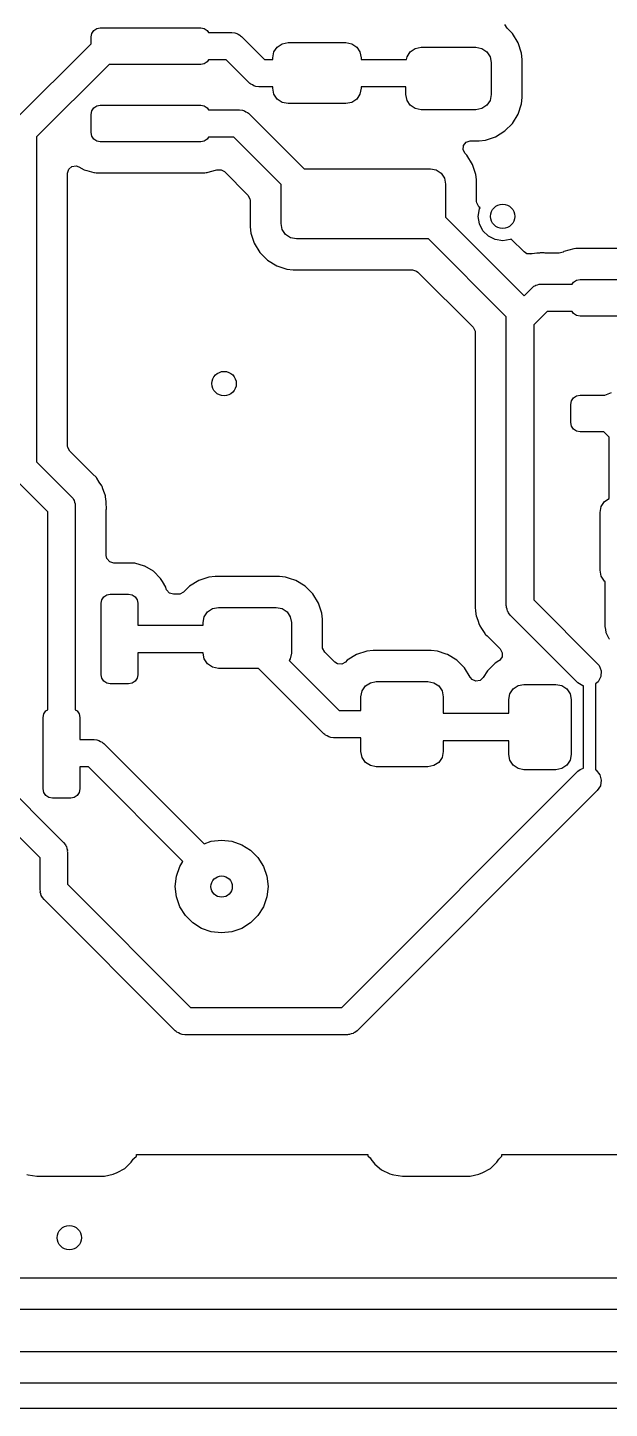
# Model space of a CAD drawing. Extents: x 0.22 to 2.57, y 0.23 to 1.78.
# Drawn here: x 1.373 to 1.749, y 0.23 to 1.122 of the extents above; entities that cross this region are included whole.
import ezdxf

# ---------------------------------------------------------------- set-up
doc = ezdxf.new("R2010")
doc.units = 0
doc.header["$MEASUREMENT"] = 0
doc.layers.add('BLACK', color=7, linetype='CONTINUOUS')

msp = doc.modelspace()

# ---------------------------------------------------------------- linework, layer by layer
at = {"layer": 'BLACK', "linetype": 'CONTINUOUS'}
for p, q in [((1.41406, 1.11591), (1.4145, 1.11817)), ((1.41406, 1.11158), (1.41406, 1.11591)), ((1.4145, 1.11817), (1.41578, 1.12008)), ((1.41578, 1.12008), (1.4177, 1.12136)), ((1.4177, 1.12136), (1.41996, 1.12181)), ((1.41996, 1.12181), (1.48492, 1.12181)), ((1.48492, 1.12181), (1.48718, 1.12136)), ((1.48718, 1.12136), (1.4891, 1.12008)), ((1.4891, 1.12008), (1.48991, 1.11886)), ((1.48991, 1.11886), (1.505, 1.11886)), ((1.505, 1.11886), (1.50684, 1.11866)), ((1.50684, 1.11866), (1.50748, 1.11838)), ((1.50748, 1.11838), (1.50817, 1.11827)), ((1.50817, 1.11827), (1.50915, 1.11764)), ((1.50915, 1.11764), (1.51021, 1.11717)), ((1.51021, 1.11717), (1.51068, 1.11665)), ((1.51068, 1.11665), (1.51126, 1.11626)), ((1.51126, 1.11626), (1.52607, 1.10146)), ((1.68281, 1.12155), (1.68149, 1.12396)), ((1.6863, 1.11806), (1.68281, 1.12155)), ((1.68997, 1.11212), (1.6863, 1.11806)), ((1.36374, 1.06126), (1.41406, 1.11158)), ((1.53221, 1.10621), (1.53434, 1.1094)), ((1.53434, 1.1094), (1.53753, 1.11153)), ((1.53753, 1.11153), (1.5413, 1.11228)), ((1.5413, 1.11228), (1.5787, 1.11228)), ((1.5787, 1.11228), (1.58247, 1.11153)), ((1.58247, 1.11153), (1.58566, 1.1094)), ((1.58566, 1.1094), (1.58779, 1.10621)), ((1.62032, 1.10637), (1.62352, 1.1085)), ((1.62352, 1.1085), (1.62728, 1.10925)), ((1.62728, 1.10925), (1.66272, 1.10925)), ((1.66272, 1.10925), (1.66648, 1.1085)), ((1.66648, 1.1085), (1.66968, 1.10637)), ((1.69216, 1.10549), (1.68997, 1.11212)), ((1.42572, 1.09819), (1.37886, 1.05133)), ((1.48492, 1.09819), (1.42572, 1.09819)), ((1.48718, 1.09864), (1.48492, 1.09819)), ((1.4891, 1.09992), (1.48718, 1.09864)), ((1.48991, 1.10114), (1.4891, 1.09992)), ((1.50133, 1.10114), (1.48991, 1.10114)), ((1.51614, 1.08633), (1.50133, 1.10114)), ((1.52607, 1.10146), (1.53146, 1.10146)), ((1.53146, 1.10244), (1.53221, 1.10621)), ((1.53146, 1.10146), (1.53146, 1.10244)), ((1.58779, 1.10621), (1.58854, 1.10244)), ((1.58854, 1.10244), (1.58854, 1.10146)), ((1.58854, 1.10146), (1.61785, 1.10146)), ((1.61785, 1.10146), (1.61819, 1.10318)), ((1.61819, 1.10318), (1.62032, 1.10637)), ((1.66968, 1.10637), (1.67181, 1.10318)), ((1.67181, 1.10318), (1.67256, 1.09941)), ((1.67256, 1.09941), (1.67256, 1.07874)), ((1.69258, 1.1014), (1.69216, 1.10549)), ((1.69258, 1.07675), (1.69258, 1.1014)), ((1.51673, 1.08595), (1.51614, 1.08633)), ((1.51719, 1.08543), (1.51673, 1.08595)), ((1.51825, 1.08496), (1.51719, 1.08543)), ((1.51923, 1.08433), (1.51825, 1.08496)), ((1.51992, 1.08422), (1.51923, 1.08433)), ((1.52056, 1.08393), (1.51992, 1.08422)), ((1.5224, 1.08374), (1.52056, 1.08393)), ((1.53146, 1.08374), (1.5224, 1.08374)), ((1.53146, 1.08276), (1.53146, 1.08374)), ((1.53221, 1.07899), (1.53146, 1.08276)), ((1.58854, 1.08276), (1.58779, 1.07899)), ((1.61744, 1.08374), (1.58854, 1.08374)), ((1.58854, 1.08374), (1.58854, 1.08276)), ((1.61744, 1.07874), (1.61744, 1.08374)), ((1.41578, 1.07008), (1.4177, 1.07136)), ((1.4177, 1.07136), (1.41996, 1.07181)), ((1.41996, 1.07181), (1.48492, 1.07181)), ((1.48492, 1.07181), (1.48718, 1.07136)), ((1.48718, 1.07136), (1.4891, 1.07008)), ((1.53434, 1.0758), (1.53221, 1.07899)), ((1.53753, 1.07366), (1.53434, 1.0758)), ((1.5413, 1.07291), (1.53753, 1.07366)), ((1.5787, 1.07291), (1.5413, 1.07291)), ((1.58247, 1.07366), (1.5787, 1.07291)), ((1.58566, 1.0758), (1.58247, 1.07366)), ((1.58779, 1.07899), (1.58566, 1.0758)), ((1.61819, 1.07497), (1.61744, 1.07874)), ((1.62032, 1.07178), (1.61819, 1.07497)), ((1.62352, 1.06965), (1.62032, 1.07178)), ((1.66968, 1.07178), (1.66648, 1.06965)), ((1.67181, 1.07497), (1.66968, 1.07178)), ((1.67256, 1.07874), (1.67181, 1.07497)), ((1.68997, 1.06603), (1.69216, 1.07266)), ((1.69216, 1.07266), (1.69258, 1.07675)), ((1.41406, 1.06591), (1.4145, 1.06817)), ((1.41406, 1.05409), (1.41406, 1.06591)), ((1.4145, 1.06817), (1.41578, 1.07008)), ((1.4891, 1.07008), (1.48991, 1.06886)), ((1.48991, 1.06886), (1.51, 1.06886)), ((1.51, 1.06886), (1.51184, 1.06866)), ((1.51184, 1.06866), (1.51248, 1.06838)), ((1.51248, 1.06838), (1.51317, 1.06827)), ((1.51317, 1.06827), (1.51415, 1.06764)), ((1.51415, 1.06764), (1.51521, 1.06717)), ((1.51521, 1.06717), (1.51568, 1.06665)), ((1.51568, 1.06665), (1.51626, 1.06626)), ((1.51626, 1.06626), (1.55182, 1.03071)), ((1.62728, 1.0689), (1.62352, 1.06965)), ((1.66272, 1.0689), (1.62728, 1.0689)), ((1.66648, 1.06965), (1.66272, 1.0689)), ((1.6863, 1.06009), (1.68997, 1.06603)), ((1.4145, 1.05183), (1.41406, 1.05409)), ((1.67542, 1.05149), (1.68136, 1.05516)), ((1.68136, 1.05516), (1.6863, 1.06009)), ((1.37886, 1.05133), (1.37886, 0.841448)), ((1.41578, 1.04992), (1.4145, 1.05183)), ((1.4177, 1.04864), (1.41578, 1.04992)), ((1.41996, 1.04819), (1.4177, 1.04864)), ((1.48492, 1.04819), (1.41996, 1.04819)), ((1.48718, 1.04864), (1.48492, 1.04819)), ((1.4891, 1.04992), (1.48718, 1.04864)), ((1.48991, 1.05114), (1.4891, 1.04992)), ((1.50633, 1.05114), (1.48991, 1.05114)), ((1.53685, 1.02062), (1.50633, 1.05114)), ((1.65454, 1.04296), (1.65474, 1.0457)), ((1.65474, 1.0457), (1.65639, 1.0479)), ((1.65639, 1.0479), (1.65896, 1.04887)), ((1.65896, 1.04887), (1.65931, 1.04888)), ((1.65931, 1.04888), (1.66471, 1.04888)), ((1.66471, 1.04888), (1.6688, 1.0493)), ((1.66471, 1.04888), (1.66471, 1.04888)), ((1.6688, 1.0493), (1.67542, 1.05149)), ((1.65586, 1.04054), (1.65454, 1.04296)), ((1.65689, 1.03951), (1.65586, 1.04054)), ((1.66056, 1.03357), (1.65689, 1.03951)), ((1.39888, 1.02788), (1.39965, 1.03052)), ((1.39888, 0.851763), (1.39888, 1.02788)), ((1.39965, 1.03052), (1.40173, 1.03232)), ((1.40173, 1.03232), (1.40445, 1.03272)), ((1.40445, 1.03272), (1.40624, 1.03209)), ((1.40624, 1.03209), (1.40958, 1.03011)), ((1.40958, 1.03011), (1.41124, 1.02963)), ((1.41124, 1.02963), (1.41587, 1.02828)), ((1.41587, 1.02828), (1.41587, 1.02828)), ((1.41587, 1.02828), (1.41587, 1.02828)), ((1.41587, 1.02828), (1.41624, 1.02826)), ((1.41624, 1.02826), (1.41734, 1.02817)), ((1.41734, 1.02817), (1.41734, 1.02817)), ((1.41734, 1.02817), (1.48754, 1.02817)), ((1.48754, 1.02817), (1.48842, 1.02824)), ((1.48842, 1.02824), (1.48901, 1.02828)), ((1.48901, 1.02828), (1.49118, 1.02891)), ((1.48901, 1.02828), (1.48901, 1.02828)), ((1.48901, 1.02828), (1.48901, 1.02828)), ((1.49118, 1.02891), (1.4953, 1.03011)), ((1.4953, 1.03011), (1.49543, 1.03015)), ((1.4953, 1.03011), (1.4953, 1.03011)), ((1.49543, 1.03015), (1.49818, 1.03014)), ((1.49818, 1.03014), (1.50025, 1.02891)), ((1.50025, 1.02891), (1.5154, 1.01376)), ((1.55182, 1.03071), (1.63331, 1.03071)), ((1.63331, 1.03071), (1.63707, 1.02996)), ((1.63707, 1.02996), (1.64027, 1.02783)), ((1.64027, 1.02783), (1.6424, 1.02463)), ((1.66275, 1.02695), (1.66056, 1.03357)), ((1.66307, 1.02383), (1.66275, 1.02695)), ((1.53685, 0.995276), (1.53685, 1.02062)), ((1.6424, 1.02463), (1.64315, 1.02087)), ((1.64315, 1.02087), (1.64315, 0.999378)), ((1.66317, 1.02286), (1.66307, 1.02383)), ((1.66317, 1.00969), (1.66317, 1.02286)), ((1.66317, 1.02286), (1.66317, 1.02286)), ((1.5154, 1.01376), (1.51672, 1.01135)), ((1.51672, 1.01135), (1.51683, 1.01031)), ((1.51683, 1.01031), (1.51683, 0.993286)), ((1.66328, 1.00865), (1.66317, 1.00969)), ((1.6646, 1.00624), (1.66328, 1.00865)), ((1.64315, 0.999378), (1.6938, 0.948728)), ((1.66425, 1), (1.66502, 1.00487)), ((1.66502, 0.995134), (1.66425, 1)), ((1.66534, 1.0055), (1.6646, 1.00624)), ((1.66502, 1.00487), (1.66534, 1.0055)), ((1.51683, 0.993286), (1.51683, 0.993285)), ((1.51683, 0.993285), (1.51725, 0.989196)), ((1.5376, 0.991509), (1.53685, 0.995276)), ((1.53973, 0.988316), (1.5376, 0.991509)), ((1.66726, 0.990744), (1.66502, 0.995134)), ((1.67074, 0.98726), (1.66726, 0.990744)), ((1.51725, 0.989196), (1.51856, 0.985247)), ((1.51856, 0.985247), (1.51944, 0.982569)), ((1.51944, 0.982569), (1.52311, 0.976628)), ((1.54293, 0.986182), (1.53973, 0.988316)), ((1.54669, 0.985433), (1.54293, 0.986182)), ((1.63204, 0.985433), (1.54669, 0.985433)), ((1.68232, 0.93515), (1.63204, 0.985433)), ((1.67513, 0.985023), (1.67074, 0.98726)), ((1.68, 0.984252), (1.67513, 0.985023)), ((1.68487, 0.985023), (1.68, 0.984252)), ((1.6855, 0.985344), (1.68487, 0.985023)), ((1.69382, 0.977016), (1.6855, 0.985344)), ((1.52311, 0.976628), (1.52805, 0.971692)), ((1.69565, 0.975863), (1.69382, 0.977016)), ((1.698, 0.975739), (1.69565, 0.975863)), ((1.69801, 0.975659), (1.698, 0.975739)), ((1.69822, 0.975684), (1.69801, 0.975659)), ((1.69838, 0.975719), (1.69822, 0.975684)), ((1.6984, 0.975718), (1.69838, 0.975719)), ((1.69857, 0.975758), (1.6984, 0.975718)), ((1.69884, 0.975821), (1.69857, 0.975761)), ((1.69857, 0.975761), (1.69857, 0.975758)), ((1.69912, 0.975876), (1.69884, 0.975818)), ((1.69884, 0.975818), (1.69884, 0.975821)), ((1.70207, 0.976133), (1.69912, 0.975876)), ((1.70269, 0.976206), (1.70207, 0.976133)), ((1.70332, 0.97628), (1.70269, 0.976206)), ((1.70363, 0.97628), (1.70332, 0.97628)), ((1.70385, 0.976289), (1.70363, 0.97628)), ((1.70427, 0.976326), (1.70385, 0.976289)), ((1.70585, 0.976464), (1.70427, 0.976326)), ((1.70675, 0.976331), (1.70585, 0.976464)), ((1.70746, 0.97628), (1.70675, 0.976331)), ((1.71654, 0.97628), (1.70746, 0.97628)), ((1.71902, 0.976959), (1.71654, 0.97628)), ((1.71958, 0.977289), (1.71902, 0.976959)), ((1.72587, 0.979117), (1.71958, 0.977289)), ((1.71958, 0.977289), (1.71958, 0.977289)), ((1.71958, 0.977289), (1.71958, 0.977289)), ((1.72734, 0.979232), (1.72587, 0.979117)), ((1.72587, 0.979117), (1.72587, 0.979117)), ((1.76978, 0.979232), (1.72734, 0.979232)), ((1.72734, 0.979232), (1.72734, 0.979232)), ((1.52805, 0.971692), (1.53399, 0.968027)), ((1.53399, 0.968027), (1.54061, 0.965831)), ((1.54061, 0.965831), (1.5447, 0.965413)), ((1.5447, 0.965413), (1.62172, 0.965413)), ((1.62172, 0.965413), (1.62436, 0.964638)), ((1.62436, 0.964638), (1.62518, 0.963984)), ((1.62518, 0.963984), (1.66087, 0.928287)), ((1.69874, 0.953665), (1.70018, 0.954831)), ((1.70018, 0.954831), (1.70083, 0.955082)), ((1.70083, 0.955082), (1.7014, 0.955494)), ((1.7014, 0.955494), (1.70253, 0.955735)), ((1.70253, 0.955735), (1.70361, 0.956151)), ((1.70361, 0.956151), (1.70431, 0.956114)), ((1.70431, 0.956114), (1.705, 0.95626)), ((1.705, 0.95626), (1.72497, 0.95626)), ((1.72497, 0.95626), (1.72578, 0.957483)), ((1.72578, 0.957483), (1.7277, 0.958763)), ((1.7277, 0.958763), (1.72996, 0.959213)), ((1.72996, 0.959213), (1.77622, 0.959213)), ((1.6938, 0.948728), (1.69874, 0.953665)), ((1.70867, 0.938543), (1.70004, 0.929913)), ((1.72497, 0.938543), (1.70867, 0.938543)), ((1.72578, 0.93732), (1.72497, 0.938543)), ((1.7277, 0.93604), (1.72578, 0.93732)), ((1.66087, 0.928287), (1.66219, 0.925873)), ((1.68232, 0.925), (1.68232, 0.93515)), ((1.70004, 0.929913), (1.70004, 0.925)), ((1.72996, 0.935591), (1.7277, 0.93604)), ((1.77622, 0.935591), (1.72996, 0.935591)), ((1.66219, 0.925873), (1.6623, 0.924835)), ((1.6623, 0.924835), (1.6623, 0.750987)), ((1.68232, 0.748527), (1.68232, 0.925)), ((1.70004, 0.925), (1.70004, 0.752197)), ((1.72578, 0.88268), (1.7277, 0.88396)), ((1.7277, 0.88396), (1.72996, 0.884409)), ((1.72996, 0.884409), (1.74601, 0.884409)), ((1.74601, 0.884409), (1.74604, 0.884436)), ((1.74604, 0.884436), (1.75026, 0.886085)), ((1.72406, 0.878504), (1.7245, 0.880764)), ((1.72406, 0.866693), (1.72406, 0.878504)), ((1.7245, 0.880764), (1.72578, 0.88268)), ((1.7245, 0.864433), (1.72406, 0.866693)), ((1.72578, 0.862517), (1.7245, 0.864433)), ((1.7277, 0.861237), (1.72578, 0.862517)), ((1.72996, 0.860787), (1.7277, 0.861237)), ((1.74541, 0.860787), (1.72996, 0.860787)), ((1.74882, 0.857383), (1.74541, 0.860787)), ((1.74882, 0.81768), (1.74882, 0.857383)), ((1.39899, 0.850725), (1.39888, 0.851763)), ((1.40031, 0.848311), (1.39899, 0.850725)), ((1.41512, 0.833495), (1.40031, 0.848311)), ((1.37886, 0.841448), (1.40126, 0.819043)), ((1.38614, 0.80911), (1.36374, 0.831515)), ((1.41727, 0.831468), (1.41512, 0.833495)), ((1.41727, 0.831467), (1.41727, 0.831468)), ((1.41727, 0.831468), (1.41727, 0.831468)), ((1.41746, 0.83125), (1.41727, 0.831467)), ((1.41763, 0.831037), (1.41746, 0.831252)), ((1.41746, 0.831252), (1.41746, 0.83125)), ((1.41763, 0.831035), (1.41763, 0.831037)), ((1.41781, 0.830812), (1.41763, 0.831035)), ((1.41936, 0.828296), (1.41781, 0.830812)), ((1.41781, 0.830812), (1.41781, 0.830812)), ((1.41781, 0.830812), (1.41781, 0.830812)), ((1.42098, 0.825828), (1.41936, 0.828296)), ((1.42098, 0.825827), (1.42098, 0.825828)), ((1.42111, 0.825574), (1.42098, 0.825827)), ((1.42123, 0.825326), (1.42111, 0.825575)), ((1.42111, 0.825575), (1.42111, 0.825574)), ((1.42123, 0.825324), (1.42123, 0.825326)), ((1.42135, 0.825067), (1.42123, 0.825324)), ((1.42135, 0.825066), (1.42135, 0.825067)), ((1.4215, 0.824615), (1.42135, 0.825066)), ((1.42228, 0.822261), (1.4215, 0.824615)), ((1.4231, 0.820001), (1.42228, 0.822261)), ((1.40126, 0.819043), (1.40243, 0.817604)), ((1.40243, 0.817604), (1.40268, 0.816949)), ((1.40268, 0.816949), (1.40309, 0.816382)), ((1.40309, 0.816382), (1.40333, 0.815248)), ((1.40333, 0.815248), (1.40375, 0.814165)), ((1.40375, 0.814165), (1.40371, 0.813465)), ((1.40371, 0.813465), (1.40386, 0.812779)), ((1.40386, 0.812779), (1.40386, 0.681214)), ((1.42329, 0.819484), (1.4231, 0.820001)), ((1.42336, 0.819207), (1.42329, 0.819484)), ((1.42329, 0.819484), (1.42329, 0.819484)), ((1.42342, 0.818937), (1.42336, 0.819208)), ((1.42336, 0.819208), (1.42336, 0.819207)), ((1.42347, 0.818659), (1.42342, 0.818937)), ((1.42342, 0.818937), (1.42342, 0.818937)), ((1.42347, 0.818658), (1.42347, 0.818659)), ((1.42373, 0.815714), (1.42347, 0.818658)), ((1.42347, 0.818658), (1.42347, 0.818658)), ((1.42388, 0.814461), (1.42373, 0.815714)), ((1.42388, 0.814146), (1.42388, 0.814461)), ((1.42388, 0.814461), (1.42388, 0.814461)), ((1.42389, 0.813934), (1.42388, 0.814146)), ((1.42406, 0.811933), (1.42389, 0.813934)), ((1.74291, 0.808701), (1.74366, 0.812467)), ((1.74366, 0.812467), (1.7458, 0.815661)), ((1.7458, 0.815661), (1.74882, 0.81768)), ((1.38614, 0.681214), (1.38614, 0.80911)), ((1.42388, 0.81032), (1.42393, 0.811027)), ((1.42388, 0.780846), (1.42388, 0.81032)), ((1.42393, 0.811027), (1.42406, 0.811933)), ((1.74291, 0.771299), (1.74291, 0.808701)), ((1.42432, 0.778818), (1.42388, 0.780846)), ((1.42612, 0.77674), (1.42432, 0.778818)), ((1.42876, 0.775965), (1.42612, 0.77674)), ((1.44093, 0.775965), (1.42876, 0.775965)), ((1.44239, 0.775849), (1.44093, 0.775965)), ((1.44093, 0.775965), (1.44093, 0.775965)), ((1.4424, 0.775849), (1.44239, 0.775849)), ((1.44868, 0.774022), (1.4424, 0.775849)), ((1.44869, 0.774021), (1.44868, 0.774022)), ((1.45432, 0.770687), (1.44869, 0.774021)), ((1.45895, 0.766056), (1.45432, 0.770687)), ((1.45432, 0.770687), (1.45432, 0.770687)), ((1.74366, 0.767533), (1.74291, 0.771299)), ((1.7458, 0.764339), (1.74366, 0.767533)), ((1.45895, 0.766055), (1.45895, 0.766056)), ((1.46014, 0.764049), (1.45895, 0.766055)), ((1.46229, 0.760417), (1.46014, 0.764049)), ((1.46261, 0.759307), (1.46229, 0.760417)), ((1.46229, 0.760417), (1.46229, 0.760417)), ((1.46229, 0.760417), (1.46229, 0.760417)), ((1.46286, 0.758641), (1.46261, 0.759307)), ((1.46466, 0.756562), (1.46286, 0.758641)), ((1.47765, 0.761025), (1.47384, 0.757217)), ((1.48359, 0.76469), (1.47765, 0.761025)), ((1.49022, 0.766885), (1.48359, 0.76469)), ((1.48359, 0.76469), (1.48359, 0.76469)), ((1.49431, 0.767303), (1.49022, 0.766885)), ((1.53569, 0.767303), (1.49431, 0.767303)), ((1.49431, 0.767303), (1.49431, 0.767303)), ((1.53978, 0.766885), (1.53569, 0.767303)), ((1.54229, 0.766055), (1.53978, 0.766885)), ((1.54641, 0.76469), (1.54229, 0.766055)), ((1.55235, 0.761025), (1.54641, 0.76469)), ((1.55728, 0.756089), (1.55235, 0.761025)), ((1.74622, 0.764056), (1.7458, 0.764339)), ((1.74622, 0.735), (1.74622, 0.764056)), ((1.42059, 0.750039), (1.42104, 0.752299)), ((1.42059, 0.70378), (1.42059, 0.750039)), ((1.42104, 0.752299), (1.42232, 0.754215)), ((1.42232, 0.754215), (1.42424, 0.755495)), ((1.42424, 0.755495), (1.4265, 0.755945)), ((1.4265, 0.755945), (1.43831, 0.755945)), ((1.43831, 0.755945), (1.44057, 0.755495)), ((1.44057, 0.755495), (1.44248, 0.754215)), ((1.44248, 0.754215), (1.44376, 0.752299)), ((1.44376, 0.752299), (1.44421, 0.750039)), ((1.44421, 0.750039), (1.44421, 0.735768)), ((1.4673, 0.755787), (1.46466, 0.756562)), ((1.47039, 0.755787), (1.4673, 0.755787)), ((1.47143, 0.755899), (1.47039, 0.755787)), ((1.47384, 0.757217), (1.47143, 0.755899)), ((1.56095, 0.750147), (1.55728, 0.756089)), ((1.56315, 0.743521), (1.56095, 0.750147)), ((1.66225, 0.750279), (1.66212, 0.749373)), ((1.6623, 0.750987), (1.66225, 0.750279)), ((1.70004, 0.752197), (1.74112, 0.711118)), ((1.48646, 0.737441), (1.48721, 0.741208)), ((1.48721, 0.741208), (1.48934, 0.744401)), ((1.48934, 0.744401), (1.49253, 0.746534)), ((1.49253, 0.746534), (1.4963, 0.747283)), ((1.4963, 0.747283), (1.5337, 0.747283)), ((1.5337, 0.747283), (1.53747, 0.746534)), ((1.53747, 0.746534), (1.54066, 0.744401)), ((1.54066, 0.744401), (1.54279, 0.741208)), ((1.54279, 0.741208), (1.54354, 0.737441)), ((1.56354, 0.73965), (1.56315, 0.743521)), ((1.66212, 0.749373), (1.66229, 0.747373)), ((1.66229, 0.747373), (1.6623, 0.74716)), ((1.6623, 0.74716), (1.6623, 0.746846)), ((1.6623, 0.746846), (1.66245, 0.745593)), ((1.66245, 0.745593), (1.66271, 0.742648)), ((1.66271, 0.742648), (1.66276, 0.74237)), ((1.66276, 0.74237), (1.66276, 0.742369)), ((1.66276, 0.742369), (1.66282, 0.742098)), ((1.66282, 0.742098), (1.66282, 0.742099)), ((1.66282, 0.742099), (1.66289, 0.741823)), ((1.66289, 0.741823), (1.6639, 0.739045)), ((1.68247, 0.747842), (1.68232, 0.748527)), ((1.68243, 0.747142), (1.68247, 0.747842)), ((1.68285, 0.746059), (1.68243, 0.747142)), ((1.68309, 0.744924), (1.68285, 0.746059)), ((1.6835, 0.744357), (1.68309, 0.744924)), ((1.68375, 0.743703), (1.6835, 0.744357)), ((1.68492, 0.742264), (1.68375, 0.743703)), ((1.72859, 0.69859), (1.68492, 0.742264)), ((1.44421, 0.735768), (1.48646, 0.735768)), ((1.48646, 0.735768), (1.48646, 0.737441)), ((1.54354, 0.737441), (1.54354, 0.717756)), ((1.56356, 0.739431), (1.56354, 0.73965)), ((1.56356, 0.721897), (1.56356, 0.739431)), ((1.56356, 0.739431), (1.56356, 0.739431)), ((1.6639, 0.739045), (1.66483, 0.73624)), ((1.66483, 0.73624), (1.66495, 0.735982)), ((1.66495, 0.735982), (1.66495, 0.735981)), ((1.66495, 0.735981), (1.66507, 0.735731)), ((1.66507, 0.735731), (1.66507, 0.735733)), ((1.66507, 0.735733), (1.6652, 0.735479)), ((1.6652, 0.735479), (1.6652, 0.735479)), ((1.6652, 0.735479), (1.6652, 0.735479)), ((1.6652, 0.735479), (1.66634, 0.733747)), ((1.66634, 0.733747), (1.66682, 0.73301)), ((1.66682, 0.73301), (1.66837, 0.730494)), ((1.74655, 0.73304), (1.74622, 0.735)), ((1.74679, 0.731068), (1.74655, 0.73304)), ((1.66837, 0.730494), (1.66855, 0.730271)), ((1.66855, 0.730271), (1.66855, 0.730269)), ((1.66855, 0.730269), (1.66872, 0.730054)), ((1.66872, 0.730054), (1.66873, 0.730056)), ((1.66873, 0.730056), (1.66891, 0.729839)), ((1.66891, 0.729839), (1.66891, 0.729839)), ((1.66891, 0.729839), (1.66988, 0.728924)), ((1.66988, 0.728924), (1.67106, 0.727812)), ((1.67106, 0.727812), (1.67844, 0.720426)), ((1.74692, 0.73081), (1.74679, 0.731068)), ((1.74697, 0.730526), (1.74692, 0.73081)), ((1.74791, 0.728779), (1.74697, 0.730526)), ((1.74879, 0.726993), (1.74791, 0.728779)), ((1.74904, 0.726688), (1.74879, 0.726993)), ((1.48646, 0.718051), (1.44421, 0.718051)), ((1.44421, 0.718051), (1.44421, 0.70378)), ((1.48646, 0.717756), (1.48646, 0.718051)), ((1.48721, 0.713989), (1.48646, 0.717756)), ((1.48934, 0.710796), (1.48721, 0.713989)), ((1.54279, 0.713989), (1.54213, 0.712996)), ((1.54354, 0.717756), (1.54279, 0.713989)), ((1.56367, 0.720859), (1.56356, 0.721897)), ((1.56499, 0.718445), (1.56367, 0.720859)), ((1.5715, 0.711936), (1.56499, 0.718445)), ((1.58556, 0.716816), (1.57962, 0.713151)), ((1.59219, 0.719011), (1.58556, 0.716816)), ((1.58556, 0.716816), (1.58556, 0.716816)), ((1.59628, 0.719429), (1.59219, 0.719011)), ((1.63372, 0.719429), (1.59628, 0.719429)), ((1.59628, 0.719429), (1.59628, 0.719429)), ((1.63781, 0.719011), (1.63372, 0.719429)), ((1.64345, 0.717143), (1.63781, 0.719011)), ((1.64444, 0.716816), (1.64345, 0.717143)), ((1.65038, 0.713151), (1.64444, 0.716816)), ((1.67957, 0.715268), (1.67792, 0.713066)), ((1.67844, 0.720426), (1.67976, 0.718011)), ((1.67976, 0.718011), (1.67957, 0.715268)), ((1.49253, 0.708663), (1.48934, 0.710796)), ((1.4963, 0.707913), (1.49253, 0.708663)), ((1.52216, 0.707913), (1.4963, 0.707913)), ((1.56448, 0.665587), (1.52216, 0.707913)), ((1.54213, 0.712996), (1.57442, 0.680709)), ((1.57325, 0.710814), (1.5715, 0.711936)), ((1.57599, 0.710618), (1.57325, 0.710814)), ((1.57841, 0.711936), (1.57599, 0.710618)), ((1.57962, 0.713151), (1.57841, 0.711936)), ((1.65532, 0.708215), (1.65038, 0.713151)), ((1.65898, 0.702273), (1.65532, 0.708215)), ((1.67016, 0.706364), (1.66746, 0.701991)), ((1.67509, 0.7113), (1.67016, 0.706364)), ((1.67755, 0.712819), (1.67509, 0.711301)), ((1.67509, 0.711301), (1.67509, 0.7113)), ((1.67792, 0.713066), (1.67755, 0.712819)), ((1.74112, 0.711118), (1.74228, 0.709679)), ((1.74228, 0.709679), (1.7436, 0.70624)), ((1.7436, 0.70624), (1.74341, 0.702561)), ((1.42104, 0.70152), (1.42059, 0.70378)), ((1.42232, 0.699604), (1.42104, 0.70152)), ((1.42424, 0.698324), (1.42232, 0.699604)), ((1.4265, 0.697874), (1.42424, 0.698324)), ((1.43831, 0.697874), (1.4265, 0.697874)), ((1.44057, 0.698324), (1.43831, 0.697874)), ((1.44248, 0.699604), (1.44057, 0.698324)), ((1.44376, 0.70152), (1.44248, 0.699604)), ((1.44421, 0.70378), (1.44376, 0.70152)), ((1.58917, 0.693334), (1.59131, 0.696527)), ((1.59131, 0.696527), (1.5945, 0.69866)), ((1.5945, 0.69866), (1.59827, 0.699409)), ((1.59827, 0.699409), (1.63173, 0.699409)), ((1.63173, 0.699409), (1.6355, 0.69866)), ((1.6355, 0.69866), (1.63869, 0.696527)), ((1.63869, 0.696527), (1.64083, 0.693334)), ((1.65913, 0.702031), (1.65898, 0.702273)), ((1.65898, 0.702273), (1.65898, 0.702273)), ((1.6592, 0.702074), (1.65913, 0.702031)), ((1.66018, 0.700806), (1.6592, 0.702074)), ((1.6627, 0.69971), (1.66018, 0.700806)), ((1.66541, 0.700152), (1.6627, 0.69971)), ((1.66746, 0.701991), (1.66541, 0.700152)), ((1.68678, 0.694676), (1.68997, 0.69681)), ((1.68997, 0.69681), (1.69374, 0.697559)), ((1.69374, 0.697559), (1.71441, 0.697559)), ((1.71441, 0.697559), (1.71818, 0.69681)), ((1.71818, 0.69681), (1.72137, 0.694676)), ((1.73168, 0.696584), (1.72859, 0.69859)), ((1.73213, 0.696514), (1.73168, 0.696584)), ((1.73213, 0.64338), (1.73213, 0.696514)), ((1.74174, 0.69928), (1.74, 0.697872)), ((1.74, 0.697872), (1.74, 0.642249)), ((1.74341, 0.702561), (1.74174, 0.69928)), ((1.58843, 0.689567), (1.58917, 0.693334)), ((1.58843, 0.680709), (1.58843, 0.689567)), ((1.64083, 0.693334), (1.64157, 0.689567)), ((1.64157, 0.689567), (1.64157, 0.678858)), ((1.6839, 0.687717), (1.68465, 0.691483)), ((1.6839, 0.678858), (1.6839, 0.687717)), ((1.68465, 0.691483), (1.68678, 0.694676)), ((1.72137, 0.694676), (1.7235, 0.691483)), ((1.7235, 0.691483), (1.72425, 0.687717)), ((1.72425, 0.687717), (1.72425, 0.652283)), ((1.38319, 0.67622), (1.38364, 0.67848)), ((1.38364, 0.67848), (1.38492, 0.680396)), ((1.38492, 0.680396), (1.38614, 0.681214)), ((1.40386, 0.681214), (1.40508, 0.680396)), ((1.40508, 0.680396), (1.40636, 0.67848)), ((1.40636, 0.67848), (1.40681, 0.67622)), ((1.57442, 0.680709), (1.58843, 0.680709)), ((1.64157, 0.678858), (1.6839, 0.678858)), ((1.38319, 0.629961), (1.38319, 0.67622)), ((1.40681, 0.67622), (1.40681, 0.661949)), ((1.40681, 0.661949), (1.41595, 0.661949)), ((1.41595, 0.661949), (1.4178, 0.661755)), ((1.4178, 0.661755), (1.41844, 0.66147)), ((1.41844, 0.66147), (1.41913, 0.66136)), ((1.41913, 0.66136), (1.4201, 0.660729)), ((1.4201, 0.660729), (1.42116, 0.660257)), ((1.56507, 0.665205), (1.56448, 0.665587)), ((1.56554, 0.664684), (1.56507, 0.665205)), ((1.5666, 0.664212), (1.56554, 0.664684)), ((1.56757, 0.66358), (1.5666, 0.664212)), ((1.56827, 0.663471), (1.56757, 0.66358)), ((1.56891, 0.663186), (1.56827, 0.663471)), ((1.57075, 0.662992), (1.56891, 0.663186)), ((1.58843, 0.662992), (1.57075, 0.662992)), ((1.58843, 0.654134), (1.58843, 0.662992)), ((1.6839, 0.661142), (1.64157, 0.661142)), ((1.64157, 0.661142), (1.64157, 0.654134)), ((1.6839, 0.652283), (1.6839, 0.661142)), ((1.34024, 0.651421), (1.39626, 0.595399)), ((1.42116, 0.660257), (1.42163, 0.659736)), ((1.42163, 0.659736), (1.42222, 0.659354)), ((1.42222, 0.659354), (1.48704, 0.59453)), ((1.58917, 0.650367), (1.58843, 0.654134)), ((1.64157, 0.654134), (1.64083, 0.650367)), ((1.68465, 0.648517), (1.6839, 0.652283)), ((1.72425, 0.652283), (1.7235, 0.648517)), ((1.41229, 0.644232), (1.40681, 0.644232)), ((1.40681, 0.644232), (1.40681, 0.629961)), ((1.47339, 0.583124), (1.41229, 0.644232)), ((1.59131, 0.647174), (1.58917, 0.650367)), ((1.5945, 0.645041), (1.59131, 0.647174)), ((1.59827, 0.644291), (1.5945, 0.645041)), ((1.63173, 0.644291), (1.59827, 0.644291)), ((1.6355, 0.645041), (1.63173, 0.644291)), ((1.63869, 0.647174), (1.6355, 0.645041)), ((1.64083, 0.650367), (1.63869, 0.647174)), ((1.68678, 0.645324), (1.68465, 0.648517)), ((1.68997, 0.64319), (1.68678, 0.645324)), ((1.69374, 0.642441), (1.68997, 0.64319)), ((1.71441, 0.642441), (1.69374, 0.642441)), ((1.71818, 0.64319), (1.71441, 0.642441)), ((1.72137, 0.645324), (1.71818, 0.64319)), ((1.7235, 0.648517), (1.72137, 0.645324)), ((1.72859, 0.64141), (1.73003, 0.642575)), ((1.73003, 0.642575), (1.73213, 0.64338)), ((1.38114, 0.585466), (1.33031, 0.636299)), ((1.57604, 0.488858), (1.72859, 0.64141)), ((1.74, 0.642249), (1.74043, 0.64203)), ((1.74043, 0.64203), (1.74275, 0.639167)), ((1.74275, 0.639167), (1.7437, 0.635609)), ((1.7437, 0.635609), (1.74312, 0.631971)), ((1.38364, 0.627701), (1.38319, 0.629961)), ((1.38492, 0.625785), (1.38364, 0.627701)), ((1.38683, 0.624505), (1.38492, 0.625785)), ((1.40508, 0.625785), (1.40317, 0.624505)), ((1.40636, 0.627701), (1.40508, 0.625785)), ((1.40681, 0.629961), (1.40636, 0.627701)), ((1.74112, 0.628882), (1.58597, 0.473736)), ((1.74312, 0.631971), (1.74112, 0.628882)), ((1.38909, 0.624055), (1.38683, 0.624505)), ((1.40091, 0.624055), (1.38909, 0.624055)), ((1.40317, 0.624505), (1.40091, 0.624055)), ((1.39626, 0.595399), (1.39743, 0.59396)), ((1.39743, 0.59396), (1.39768, 0.593306)), ((1.39768, 0.593306), (1.39809, 0.592739)), ((1.39809, 0.592739), (1.39833, 0.591604)), ((1.39833, 0.591604), (1.39875, 0.590521)), ((1.39875, 0.590521), (1.39871, 0.589821)), ((1.39871, 0.589821), (1.39886, 0.589136)), ((1.39886, 0.589136), (1.39886, 0.568392)), ((1.48704, 0.59453), (1.49175, 0.596177)), ((1.49175, 0.596177), (1.49843, 0.596929)), ((1.49843, 0.596929), (1.5051, 0.596177)), ((1.5051, 0.596177), (1.51144, 0.593958)), ((1.51144, 0.593958), (1.51713, 0.590384)), ((1.51713, 0.590384), (1.52188, 0.585634)), ((1.38114, 0.564723), (1.38114, 0.585466)), ((1.4714, 0.579946), (1.47339, 0.583124)), ((1.52188, 0.585634), (1.52545, 0.579946)), ((1.46843, 0.566929), (1.46918, 0.573605)), ((1.46918, 0.573605), (1.4714, 0.579946)), ((1.52545, 0.579946), (1.52767, 0.573605)), ((1.52767, 0.573605), (1.52843, 0.566929)), ((1.38129, 0.564037), (1.38114, 0.564723)), ((1.38125, 0.563337), (1.38129, 0.564037)), ((1.38167, 0.562254), (1.38125, 0.563337)), ((1.38191, 0.56112), (1.38167, 0.562254)), ((1.39886, 0.568392), (1.47839, 0.488858)), ((1.46918, 0.560254), (1.46843, 0.566929)), ((1.52843, 0.566929), (1.52767, 0.560254)), ((1.38232, 0.560553), (1.38191, 0.56112)), ((1.38257, 0.559898), (1.38232, 0.560553)), ((1.38374, 0.558459), (1.38257, 0.559898)), ((1.46846, 0.473736), (1.38374, 0.558459)), ((1.4714, 0.553913), (1.46918, 0.560254)), ((1.47497, 0.548224), (1.4714, 0.553913)), ((1.52545, 0.553913), (1.52188, 0.548224)), ((1.52767, 0.560254), (1.52545, 0.553913)), ((1.47972, 0.543474), (1.47497, 0.548224)), ((1.52188, 0.548224), (1.51713, 0.543474)), ((1.48541, 0.5399), (1.47972, 0.543474)), ((1.49175, 0.537681), (1.48541, 0.5399)), ((1.49843, 0.536929), (1.49175, 0.537681)), ((1.5051, 0.537681), (1.49843, 0.536929)), ((1.51144, 0.5399), (1.5051, 0.537681)), ((1.51713, 0.543474), (1.51144, 0.5399)), ((1.47839, 0.488858), (1.57604, 0.488858)), ((1.46905, 0.473354), (1.46846, 0.473736)), ((1.46952, 0.472834), (1.46905, 0.473354)), ((1.58597, 0.473736), (1.58453, 0.472571)), ((1.47058, 0.472362), (1.46952, 0.472834)), ((1.47155, 0.47173), (1.47058, 0.472362)), ((1.47224, 0.47162), (1.47155, 0.47173)), ((1.47288, 0.471335), (1.47224, 0.47162)), ((1.47472, 0.471142), (1.47288, 0.471335)), ((1.57971, 0.471142), (1.47472, 0.471142)), ((1.58039, 0.471287), (1.57971, 0.471142)), ((1.58109, 0.471251), (1.58039, 0.471287)), ((1.58218, 0.471666), (1.58109, 0.471251)), ((1.58331, 0.471908), (1.58218, 0.471666)), ((1.58388, 0.47232), (1.58331, 0.471908)), ((1.58453, 0.472571), (1.58388, 0.47232)), ((1.44179, 0.391142), (1.44331, 0.392665)), ((1.44331, 0.392665), (1.44331, 0.393701)), ((1.44331, 0.393701), (1.59291, 0.393701)), ((1.59291, 0.393701), (1.59291, 0.392757)), ((1.59291, 0.392757), (1.59301, 0.392729)), ((1.59301, 0.392729), (1.59428, 0.391548)), ((1.67801, 0.391142), (1.67953, 0.392665)), ((1.67953, 0.392665), (1.67953, 0.393701)), ((1.67953, 0.393701), (1.82913, 0.393701)), ((1.43089, 0.382032), (1.43594, 0.38479)), ((1.43594, 0.38479), (1.44001, 0.388859)), ((1.44001, 0.388859), (1.44135, 0.39065)), ((1.44135, 0.39065), (1.44166, 0.391061)), ((1.44166, 0.391062), (1.44173, 0.391176)), ((1.44166, 0.391061), (1.44166, 0.391062)), ((1.44166, 0.391061), (1.44166, 0.391061)), ((1.44166, 0.391061), (1.44166, 0.391061)), ((1.44173, 0.391176), (1.44179, 0.391142)), ((1.59428, 0.391548), (1.59479, 0.390866)), ((1.59479, 0.390866), (1.59489, 0.390723)), ((1.59489, 0.390723), (1.5956, 0.389615)), ((1.5956, 0.389615), (1.5956, 0.389615)), ((1.5956, 0.389615), (1.5974, 0.387536)), ((1.5974, 0.387536), (1.5974, 0.387536)), ((1.5974, 0.387536), (1.60175, 0.383768)), ((1.60175, 0.383768), (1.60175, 0.383768)), ((1.60175, 0.383768), (1.60175, 0.383768)), ((1.60175, 0.383768), (1.60699, 0.381377)), ((1.66711, 0.382032), (1.67216, 0.38479)), ((1.67216, 0.38479), (1.67623, 0.388859)), ((1.67623, 0.388859), (1.67757, 0.39065)), ((1.67757, 0.39065), (1.67788, 0.391061)), ((1.67788, 0.391062), (1.67795, 0.391176)), ((1.67788, 0.391061), (1.67788, 0.391062)), ((1.67788, 0.391061), (1.67788, 0.391061)), ((1.67788, 0.391061), (1.67788, 0.391061)), ((1.67795, 0.391176), (1.67801, 0.391142)), ((1.37245, 0.380883), (1.3734, 0.380602)), ((1.3734, 0.380602), (1.3734, 0.380602)), ((1.3734, 0.380602), (1.3734, 0.380602)), ((1.3734, 0.380602), (1.3791, 0.379783)), ((1.3791, 0.379783), (1.3791, 0.379783)), ((1.3791, 0.379783), (1.42126, 0.379783)), ((1.42126, 0.379783), (1.42197, 0.379809)), ((1.42197, 0.379809), (1.42247, 0.379835)), ((1.42247, 0.379835), (1.42269, 0.379847)), ((1.42269, 0.379847), (1.42831, 0.381071)), ((1.42831, 0.381071), (1.43089, 0.382032)), ((1.43089, 0.382032), (1.43089, 0.382032)), ((1.60699, 0.381377), (1.60867, 0.380883)), ((1.60867, 0.380883), (1.60962, 0.380602)), ((1.60962, 0.380602), (1.60962, 0.380602)), ((1.60962, 0.380602), (1.60962, 0.380602)), ((1.60962, 0.380602), (1.61532, 0.379783)), ((1.61532, 0.379783), (1.61532, 0.379783)), ((1.61532, 0.379783), (1.65748, 0.379783)), ((1.65748, 0.379783), (1.65819, 0.379809)), ((1.65819, 0.379809), (1.65869, 0.379835)), ((1.65869, 0.379835), (1.65891, 0.379847)), ((1.65891, 0.379847), (1.66453, 0.381071)), ((1.66453, 0.381071), (1.66711, 0.382032)), ((1.66711, 0.382032), (1.66711, 0.382032)), ((1.83132, 0.313799), (0.756022, 0.313799)), ((0.745708, 0.29378), (1.85622, 0.29378)), ((1.87, 0.26622), (0.74, 0.26622)), ((0.743677, 0.246201), (1.86632, 0.246201)), ((2.56541, 0.229705), (0.234587, 0.229705))]:
    msp.add_line(p, q, dxfattribs=at)
at = {"layer": 'BLACK'}
for centre, radius in [((1.68, 1), 0.007874), ((1.5, 0.891929), 0.007874), ((1.49843, 0.566929), 0.00689), ((1.4, 0.34), 0.007874)]:
    msp.add_circle(centre, radius, dxfattribs=at)

doc.saveas('drawing.dxf')
